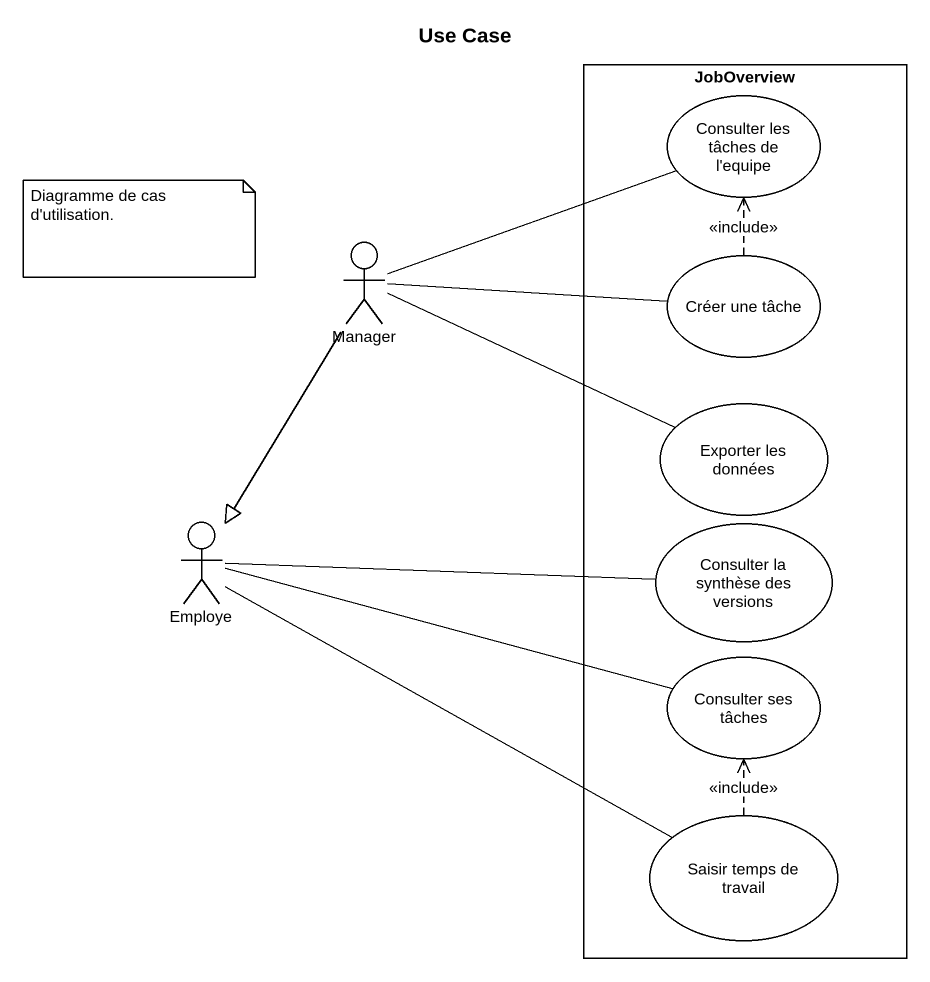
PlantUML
@startuml
title Use Case
rectangle JobOverview {
  usecase "Consulter les tâches de l'equipe" as Consulter_les_tâches_de_l
  usecase "Créer une tâche" as Créer_une_tâche
  usecase "Exporter les données" as Exporter_les_données
  usecase "Consulter la synthèse des versions" as Consulter_la_synthèse_des
  usecase "Consulter ses tâches" as Consulter_ses_tâches
  usecase "Saisir temps de travail" as Saisir_temps_de_travail
}
actor Manager
actor Employe
Manager -right- Consulter_les_tâches_de_l
Manager -right- Créer_une_tâche
Manager -right- Exporter_les_données
Manager --|> Employe
Créer_une_tâche .up.> Consulter_les_tâches_de_l : <<include>>
Employe -right- Consulter_la_synthèse_des
Employe -right- Consulter_ses_tâches
Employe -right- Saisir_temps_de_travail
Saisir_temps_de_travail .up.> Consulter_ses_tâches : <<include>>
note as N1
  Diagramme de cas d'utilisation.
end note
@enduml
